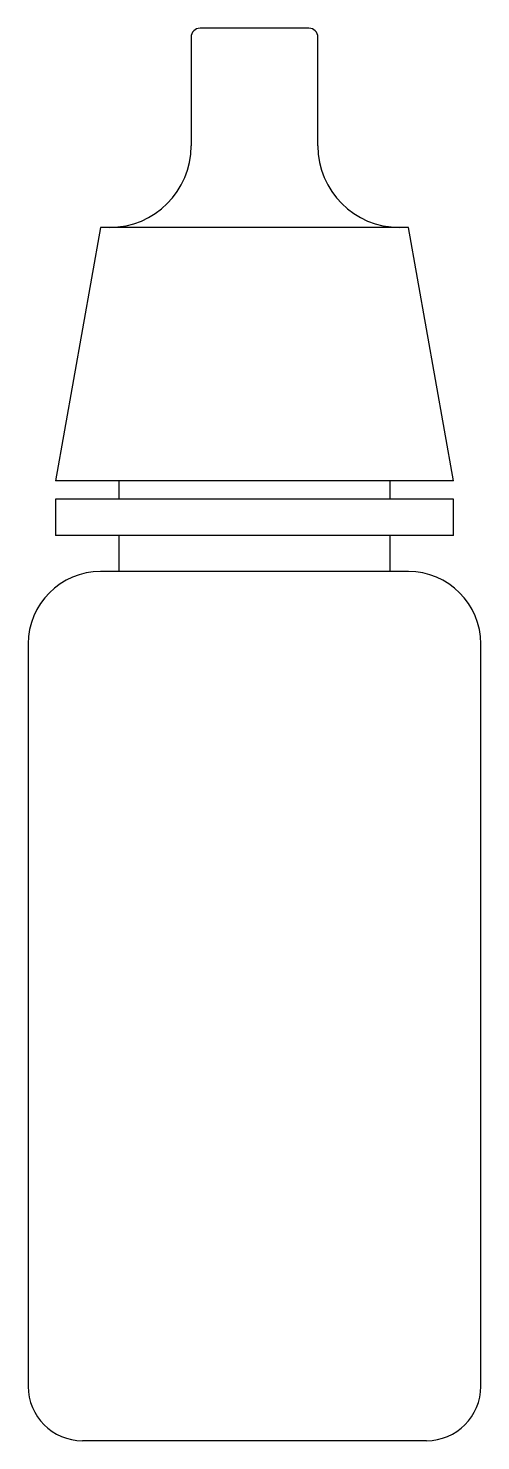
# Model space of a CAD drawing. Header units: millimetres. Extents: x 64 to 239, y 7 to 177.
# Drawn here: x 207 to 239, y 7 to 107 of the extents above.
import ezdxf

# ---------------------------------------------------------------- set-up
doc = ezdxf.new("R2010")
doc.units = ezdxf.units.MM

msp = doc.modelspace()

# ---------------------------------------------------------------- linework, layer by layer
at = {"color": 7, "linetype": 'Continuous', "lineweight": 25}
for p, q in [((218.51, 106.36), (218.51, 98.67)), ((226.85, 107), (219.15, 107)), ((227.49, 98.67), (227.49, 106.36)), ((212.1, 92.9), (208.9, 74.95)), ((233.9, 92.9), (212.1, 92.9)), ((237.1, 74.95), (233.9, 92.9)), ((237.1, 74.95), (208.9, 74.95)), ((213.38, 74.95), (213.38, 73.67)), ((232.62, 73.67), (232.62, 74.95)), ((208.9, 73.67), (208.9, 71.1)), ((237.1, 73.67), (208.9, 73.67)), ((237.1, 71.1), (237.1, 73.67)), ((237.1, 71.1), (208.9, 71.1)), ((213.38, 71.1), (213.38, 68.54)), ((232.62, 68.54), (232.62, 71.1)), ((233.9, 68.54), (212.1, 68.54)), ((206.97, 63.41), (206.97, 10.85)), ((239.03, 10.85), (239.03, 63.41)), ((235.18, 7), (210.82, 7))]:
    msp.add_line(p, q, dxfattribs=at)
for centre, radius, start, end in [((219.15, 106.36), 0.641, 90, 180), ((226.85, 106.36), 0.641, 0, 90), ((212.74, 98.67), 5.77, 270, 0), ((233.26, 98.67), 5.77, 180, 270), ((212.1, 63.41), 5.13, 90, 180), ((233.9, 63.41), 5.13, 0, 90), ((210.82, 10.85), 3.85, 180, 270), ((235.18, 10.85), 3.85, 270, 0)]:
    msp.add_arc(centre, radius, start, end, dxfattribs=at)

doc.saveas('drawing.dxf')
